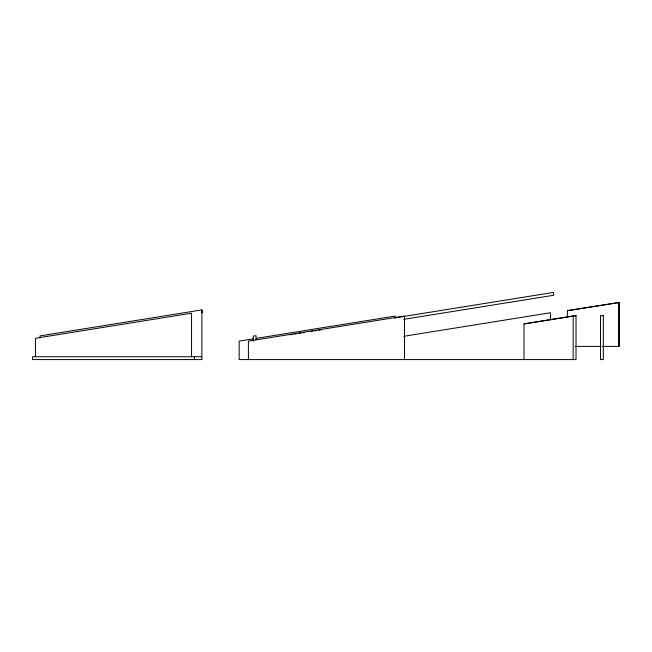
<?xml version="1.0" encoding="UTF-8"?>
<svg xmlns="http://www.w3.org/2000/svg" width="652" height="652" viewBox="0 0 652 652"><rect width="100%" height="100%" fill="white"/><g stroke="black" fill="none" stroke-linecap="round" stroke-linejoin="round"><path stroke-width="0.98" d="M201.867 312.781L202.316 312.707L201.867 309.896L40.074 335.878L40.074 337.866M253.163 338.869L239.154 341.118L239.154 359.578L576.026 359.578L576.026 315.625L573.173 315.625L573.173 359.578M256.163 338.388L395.251 316.049L395.251 318.07M290.499 334.761L292.512 334.435M294.525 334.109L296.53 333.791M298.543 333.465L300.556 333.148M302.561 332.822L304.574 332.496M310.605 331.534L312.61 331.208M314.623 330.882L316.636 330.564M318.641 330.238L320.654 329.92M394.623 317.923L553.401 292.422L553.85 295.234L403.824 319.325M403.735 336.302L550.459 312.74L550.459 319.871M567.395 317.622L567.395 310.678L619.4 302.455L619.4 346.408L602.334 346.408M619.4 302.455L567.395 310.678M524.021 359.578L524.021 323.848L573.173 315.951M525.83 323.685L576.026 315.625L574.127 315.845M524.021 323.848L524.827 323.848M575.235 346.408L600.525 346.408M201.867 356.734L32.6 356.734L32.6 359.578L201.867 359.578L201.867 309.896M618.593 302.455L618.593 346.408M404.501 359.578L404.501 316.049L248.404 341.118L248.404 359.578M256.057 339.61L256.057 335.69L253.212 336.147L253.212 341.167M194.394 356.734L194.394 359.578M191.549 356.734L191.549 313.196L35.453 338.266L35.453 356.734M603.328 315.625L600.476 315.625L600.476 359.578L603.328 359.578L603.328 315.625"/></g></svg>
